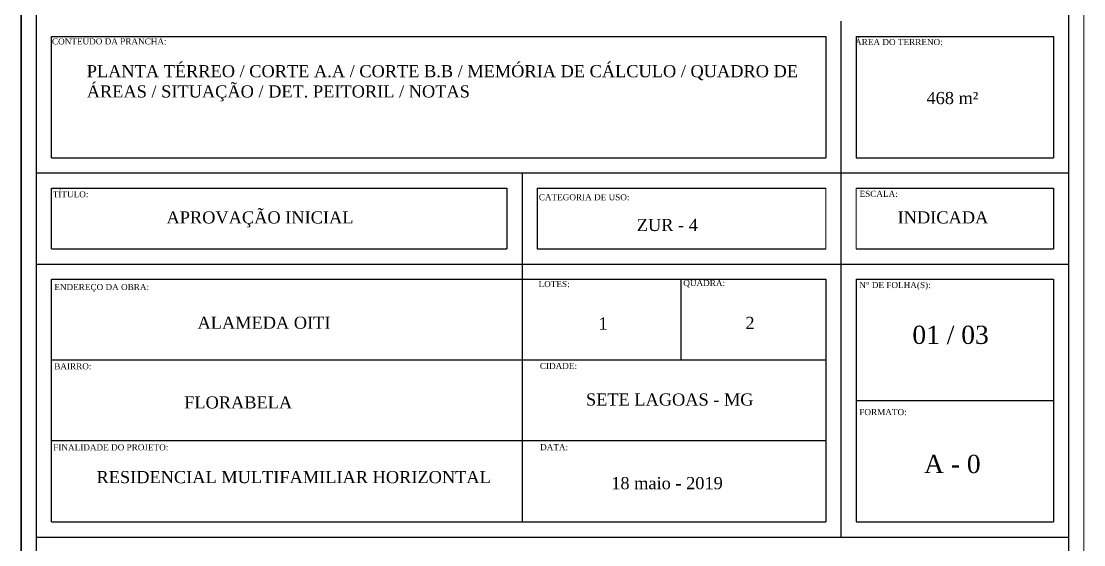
# Model space of a CAD drawing. Header units: millimetres. Extents: x 103208 to 171806, y -164 to 10038.
# Drawn here: x 143061.16 to 143078.66, y 4373.69 to 4382.32 of the extents above; entities that cross this region are included whole.
import ezdxf

# ---------------------------------------------------------------- set-up
doc = ezdxf.new("R2010")
doc.units = ezdxf.units.MM
for name, color, linetype in [('A0', 7, 'Continuous'), ('PN010', 1, 'Continuous'), ('Portas-Cotas', 2, 'Continuous')]:
    doc.layers.add(name, color=color, linetype=linetype)
doc.layers.add('A1-LG', color=7, linetype='Continuous', plot=False)
doc.layers.add('Portas - Janelas', color=2, linetype='Continuous', lineweight=20)
doc.styles.add('Valéria', font='romantic.ttf', dxfattribs={"height": 10})

msp = doc.modelspace()

# ---------------------------------------------------------------- linework, layer by layer
at = {"layer": 'A0'}
msp.add_line((143061.16133, 4394.06791), (143061.16133, 4364.36791), dxfattribs=at)
at = {"layer": 'A1-LG'}
msp.add_line((143061.16136, 4365.36794), (143061.16136, 4394.06794), dxfattribs=at)
at = {"layer": 'PN010'}
for p, q in [((143061.41138, 4365.61797), (143061.41138, 4393.81797)), ((143078.41138, 4393.81797), (143078.41138, 4365.61797)), ((143074.66138, 4382.31797), (143074.66138, 4373.81797)), ((143061.66138, 4382.06797), (143074.41138, 4382.06797)), ((143061.66138, 4380.06797), (143061.66138, 4382.06797)), ((143074.41138, 4382.06797), (143074.41138, 4380.06797)), ((143074.91138, 4382.06797), (143074.91138, 4380.06797)), ((143074.91138, 4382.06797), (143078.16138, 4382.06797)), ((143078.16138, 4382.06797), (143078.16138, 4380.06797)), ((143061.66138, 4380.06797), (143074.41138, 4380.06797)), ((143074.91138, 4380.06797), (143078.16138, 4380.06797)), ((143061.41138, 4379.81797), (143078.41138, 4379.81797)), ((143069.41138, 4379.81797), (143069.41138, 4374.06797)), ((143061.66138, 4379.56797), (143069.16138, 4379.56797)), ((143061.66138, 4378.56797), (143061.66138, 4379.56797)), ((143069.16138, 4379.56797), (143069.16138, 4378.56797)), ((143069.66138, 4379.56797), (143074.41138, 4379.56797)), ((143069.66138, 4379.56797), (143069.66138, 4378.56797)), ((143074.91138, 4379.56797), (143078.16138, 4379.56797)), ((143078.16138, 4379.56797), (143078.16138, 4378.56797)), ((143061.66138, 4378.56797), (143069.16138, 4378.56797)), ((143069.66138, 4378.56797), (143074.41138, 4378.56797)), ((143074.91138, 4378.56797), (143078.16138, 4378.56797)), ((143061.41138, 4378.31797), (143078.41138, 4378.31797)), ((143061.66138, 4378.06797), (143074.41138, 4378.06797)), ((143061.66138, 4374.06797), (143061.66138, 4378.06797)), ((143072.02448, 4378.06797), (143072.02448, 4376.73797)), ((143074.41138, 4378.06797), (143074.41138, 4374.06797)), ((143074.91138, 4378.06797), (143078.16138, 4378.06797)), ((143074.91138, 4378.06797), (143074.91138, 4374.06797)), ((143078.16138, 4378.06797), (143078.16138, 4374.06797)), ((143061.66138, 4376.73797), (143074.41138, 4376.73797)), ((143074.91138, 4376.06797), (143078.16138, 4376.06797)), ((143061.66138, 4375.40797), (143074.41138, 4375.40797)), ((143061.66138, 4374.06797), (143074.41138, 4374.06797)), ((143074.91138, 4374.06797), (143078.16138, 4374.06797)), ((143061.41138, 4373.81797), (143078.41138, 4373.81797))]:
    msp.add_line(p, q, dxfattribs=at)
at = {"layer": 'Portas - Janelas'}
for p, q in [((143061.16138, 4365.36797), (143061.16138, 4394.06797)), ((143078.66138, 4394.06797), (143078.66138, 4365.36797))]:
    msp.add_line(p, q, dxfattribs=at)
at = {"layer": 'Portas - Janelas', "color": 1}
for p, q in [((143074.41138, 4379.56797), (143074.41138, 4378.56797)), ((143074.91138, 4379.56797), (143074.91138, 4378.56797))]:
    msp.add_line(p, q, dxfattribs=at)

# ---------------------------------------------------------------- texts
at = {"layer": 'Portas - Janelas', "insert": (143075.35478, 4375.9283), "char_height": 0.1, "width": 1.8686072, "attachment_point": 2, "style": 'Valéria'}
msp.add_mtext('FORMATO:', dxfattribs=at)
at = {"layer": 'Portas-Cotas', "attachment_point": 2, "style": 'Valéria'}
for s, insert, char_height, width in [('CONTEÚDO DA PRANCHA:', (143062.61099, 4382.03576), 0.1, 1.8794669), ('ÁREA DO TERRENO:', (143075.61703, 4382.02544), 0.1, 1.8794669), ('\\pxql;PLANTA TÉRREO / CORTE A.A / CORTE B.B / MEMÓRIA DE CÁLCULO / QUADRO DE ÁREAS / SITUAÇÃO / DET. PEITORIL / NOTAS', (143068.26893, 4381.59506), 0.2, 12.057132), ('468 m²', (143076.49811, 4381.15306), 0.2, 2.2914148), ('TÍTULO:', (143061.97397, 4379.51798), 0.1, 1.8686072), ('CATEGORIA DE USO:', (143070.43231, 4379.4687), 0.1, 1.8686072), ('ESCALA:', (143075.2832, 4379.52453), 0.1, 1.8686072), ('{\\H0.66667x;APROVAÇÃO INICIAL} ', (143065.09353, 4379.18628), 0.3, 5.2394847), ('ZUR - 4', (143071.80297, 4379.06165), 0.2, 2.2914148), ('INDICADA', (143076.34251, 4379.18629), 0.2, 2.1764566), ('ENDEREÇO DA OBRA:', (143062.48595, 4377.98857), 0.1, 1.8686072), ('LOTES:', (143069.93783, 4378.03825), 0.1, 1.8686072), ('QUADRA:', (143072.40953, 4378.0556), 0.1, 1.8686072), ('N° DE FOLHA(S):', (143075.55172, 4378.02151), 0.1, 1.8686072), ('ALAMEDA OITI', (143065.15936, 4377.45107), 0.2, 9.7924243), ('1', (143070.74407, 4377.43865), 0.2, 2.2914148), ('2', (143073.1637, 4377.44776), 0.2, 2.2914148), ('01 / 03', (143076.4678, 4377.30176), 0.3, 2.2914148), ('BAIRRO:', (143062.01088, 4376.6832), 0.1, 1.8686072), ('CIDADE:', (143070.00886, 4376.68821), 0.1, 1.8686072), ('FLORABELA', (143064.7343, 4376.13827), 0.2, 9.7924243), ('SETE LAGOAS - MG', (143071.84241, 4376.18584), 0.2, 4.6707169), ('FINALIDADE DO PROJETO:', (143062.63615, 4375.34818), 0.1, 1.8686072), ('DATA:', (143069.93783, 4375.35082), 0.1, 1.8686072), ('A - 0', (143076.49734, 4375.17414), 0.3, 2.1764566), ('RESIDENCIAL MULTIFAMILIAR HORIZONTAL', (143065.64778, 4374.90771), 0.2, 9.7924243), ('18 maio - 2019', (143071.79746, 4374.80796), 0.2, 4.6620577)]:
    msp.add_mtext(s, dxfattribs=dict(at, insert=insert, char_height=char_height, width=width))

doc.saveas('drawing.dxf')
